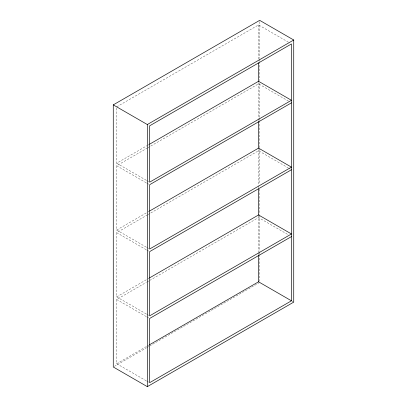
<?xml version="1.0" encoding="UTF-8"?>
<svg xmlns="http://www.w3.org/2000/svg" width="407" height="407" viewBox="0 0 407 407"><rect width="100%" height="100%" fill="white"/><g stroke="black" fill="none" stroke-linecap="round" stroke-linejoin="round"><path stroke-width="0.31" stroke-dasharray="2.04 1.53" d="M116.677 106.848L258.547 24.939L288.716 42.359M116.677 108.114L116.677 163.202L147.466 145.421M148.021 145.106L149.12 144.47M146.296 247.141L116.677 230.036L116.677 165.746L147.466 147.965M148.021 147.649L150.219 146.378M150.768 146.062L258.547 83.837L288.716 101.251M116.677 230.036L147.466 212.261M148.021 211.94L149.12 211.309M146.296 313.98L116.677 296.876L116.677 232.662L147.466 214.881M148.021 214.565L150.219 213.293M150.768 212.978L258.547 150.753L288.171 167.852M116.677 296.876L147.466 279.1M148.021 278.78L149.12 278.144M146.296 380.82L116.677 363.716L116.677 299.496L146.367 282.356M146.917 282.036L149.12 280.769M149.669 280.448L258.547 217.587L288.716 235.007M116.677 363.716L146.367 346.571M146.917 346.255L149.12 344.983M114.372 366.356L146.296 347.924M146.846 347.609L149.048 346.337M149.598 346.016L259.132 282.779M288.716 168.172L290.364 169.119M116.677 163.202L146.296 180.301M146.846 180.622L149.038 181.888M116.677 165.746L146.296 182.845M146.846 183.16L149.038 184.427M292.084 301.17L293.732 302.121M146.846 247.456L149.038 248.723M116.677 232.662L146.296 249.761M146.846 250.081L149.038 251.348M146.846 314.296L149.038 315.562M116.677 299.496L146.296 316.6M146.846 316.916L149.038 318.182M146.846 381.135L149.038 382.402M259.681 21.617L259.681 58.43M259.681 59.066L259.681 60.969M259.681 61.605L259.681 80.642M259.681 83.181L259.681 117.45M259.681 118.086L259.681 119.989M259.681 120.625L259.681 147.914M259.681 148.55L259.681 184.091M259.681 189.169L259.681 214.555M259.681 215.191L259.681 251.363M259.681 251.999L259.681 253.902M259.681 254.538L259.681 281.191M258.547 24.939L258.547 60.394M258.547 82.565L258.547 117.872M258.547 118.503L258.547 120.396M258.547 149.705L258.547 185.083M258.547 185.719L258.547 187.627M258.547 214.967L258.547 251.923M258.547 252.559L258.547 254.467"/><path stroke-width="0.61" d="M113.268 104.879L259.681 20.35L293.732 40.008L293.732 302.121L147.319 386.65L113.268 366.992L113.268 104.879L147.319 124.537L293.732 40.008M149.669 144.149L258.547 81.293L291.463 100.295L149.588 182.204L149.588 125.849L291.463 43.941L291.463 300.809L149.588 382.717L149.588 318.503L291.463 236.594M291.463 102.839L149.588 184.747L149.588 249.043L291.463 167.135L258.547 148.128L149.669 210.989M291.463 169.755L149.588 251.663L149.588 315.878L291.463 233.969L258.547 214.967L149.669 277.828M149.669 344.668L258.547 281.807L291.463 300.809M258.547 62.927L258.547 81.293M258.547 121.657L258.547 148.128M258.547 188.899L258.547 214.967M258.547 255.103L258.547 281.807M147.319 124.537L147.319 386.65"/></g></svg>
